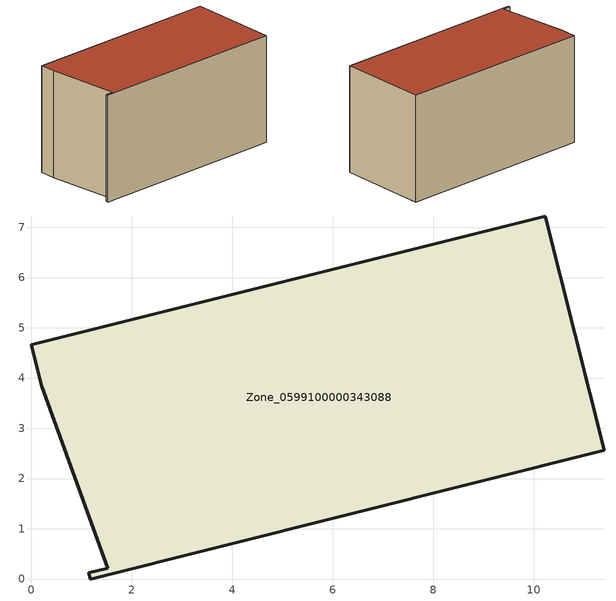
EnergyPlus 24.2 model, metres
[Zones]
Zone_0599100000343088
 floor ground (C_G): 1.17,0 1.14,0.12 1.52,0.22 0.21,3.84 0,4.66 10.23,7.23 11.4,2.56 z0
 wall outside (C_F): 1.17,0 11.4,2.56 10.23,7.23 0,4.66 0.21,3.84 1.52,0.22 1.14,0.12 1.17,0 z0:5.75
 roof outside (C_R): 1.14,0.12 1.17,0 11.4,2.56 10.23,7.23 0,4.66 0.21,3.84 1.52,0.22 z5.75
[BUILDING]
Pand.0599100000343088: North Axis=0; Terrain=City; Loads Convergence Tolerance Value=0.04; Temperature Convergence Tolerance Value=0.4; Solar Distribution=FullExterior; Maximum Number of Warmup Days=25; Minimum Number of Warmup Days=1
[Site:Location]
Rotterdam.The.Hague.AP_ZH_NLD Design_Conditions: Latitude=51.96; Longitude=4.45; Time Zone=1; Elevation=-4.5
[SITE:GROUNDTEMPERATURE:BUILDINGSURFACE]
18, 18, 18, 18, 18, 18, 18, 18, 18, 18, 18, 18
[MATERIAL] Thermal Absorptance=0.9; Solar Absorptance=0.7; Visible Absorptance=0.7
Name | Roughness | Thickness | Conductivity | Density | Specific Heat
G.TI.1992-2005 | MediumSmooth | 0.15 | 0.06 | 540 | 1210
F.TI.1992-2005 | Rough | 0.3 | 0.12 | 1920 | 840
R.TI.1992-2005 | MediumRough | 0.2 | 0.08 | 1500 | 1000
[CONSTRUCTION]
C_G: G.TI.1992-2005
C_F: F.TI.1992-2005
C_R: R.TI.1992-2005
[ZONE]
Zone_0599100000343088: Type=1; Multiplier=1; Ceiling Height=Autocalculate; Volume=Autocalculate; Floor Area=autocalculate; Part of Total Floor Area=Yes
[ZONEINFILTRATION:DESIGNFLOWRATE]
Infil_Zone_0599100000343088: Zone or ZoneList or Space or SpaceList=Zone_0599100000343088; Schedule=AlwaysOn; Design Flow Rate Calculation Method=Flow/Area; Flow Rate per Floor Area=0.0015; Constant Term Coefficient=1; Temperature Term Coefficient=0; Velocity Term Coefficient=0; Velocity Squared Term Coefficient=0
[HVACTEMPLATE:ZONE:IDEALLOADSAIRSYSTEM]
Zone_0599100000343088: Maximum Heating Supply Air Temperature=50; Minimum Cooling Supply Air Temperature=13; Maximum Heating Supply Air Humidity Ratio=0.0156; Minimum Cooling Supply Air Humidity Ratio=0.0077; Heating Limit=NoLimit; Cooling Limit=NoLimit; Dehumidification Control Type=ConstantSensibleHeatRatio; Cooling Sensible Heat Ratio=0.7; Dehumidification Setpoint=60; Humidification Control Type=None; Humidification Setpoint=30; Outdoor Air Method=None; Outdoor Air Flow Rate per Person=0.00944; Outdoor Air Flow Rate per Zone Floor Area=0; Outdoor Air Flow Rate per Zone=0; Demand Controlled Ventilation Type=None; Outdoor Air Economizer Type=NoEconomizer; Heat Recovery Type=None; Sensible Heat Recovery Effectiveness=0.7; Latent Heat Recovery Effectiveness=0.65
[ZONECONTROL:THERMOSTAT]
ThermostatControl_Zone_0599100000343088: Zone or ZoneList=Zone_0599100000343088; Control Type Schedule=DualSetpointControlType; Control 1=Thermostat_Zone_0599100000343088; Temperature Difference Between Cutout And Setpoint=0
[THERMOSTATSETPOINT:DUALSETPOINT]
Thermostat_Zone_0599100000343088: Heating Setpoint Temperature Schedule=HeatingSetpoint_Zone_0599100000343088; Cooling Setpoint Temperature Schedule=CoolingSetpoint_Zone_0599100000343088
[SCHEDULE:COMPACT]
HeatingSetpoint_Zone_0599100000343088: Through: 12/31, For: AllDays, Until: 24:00, 21
CoolingSetpoint_Zone_0599100000343088: Through: 12/31, For: AllDays, Until: 24:00, 24
DualSetpointControlType: Through: 12/31, For: AllDays, Until: 24:00, 4
AlwaysOn: Through: 12/31, For: AllDays, Until: 24:00, 1
